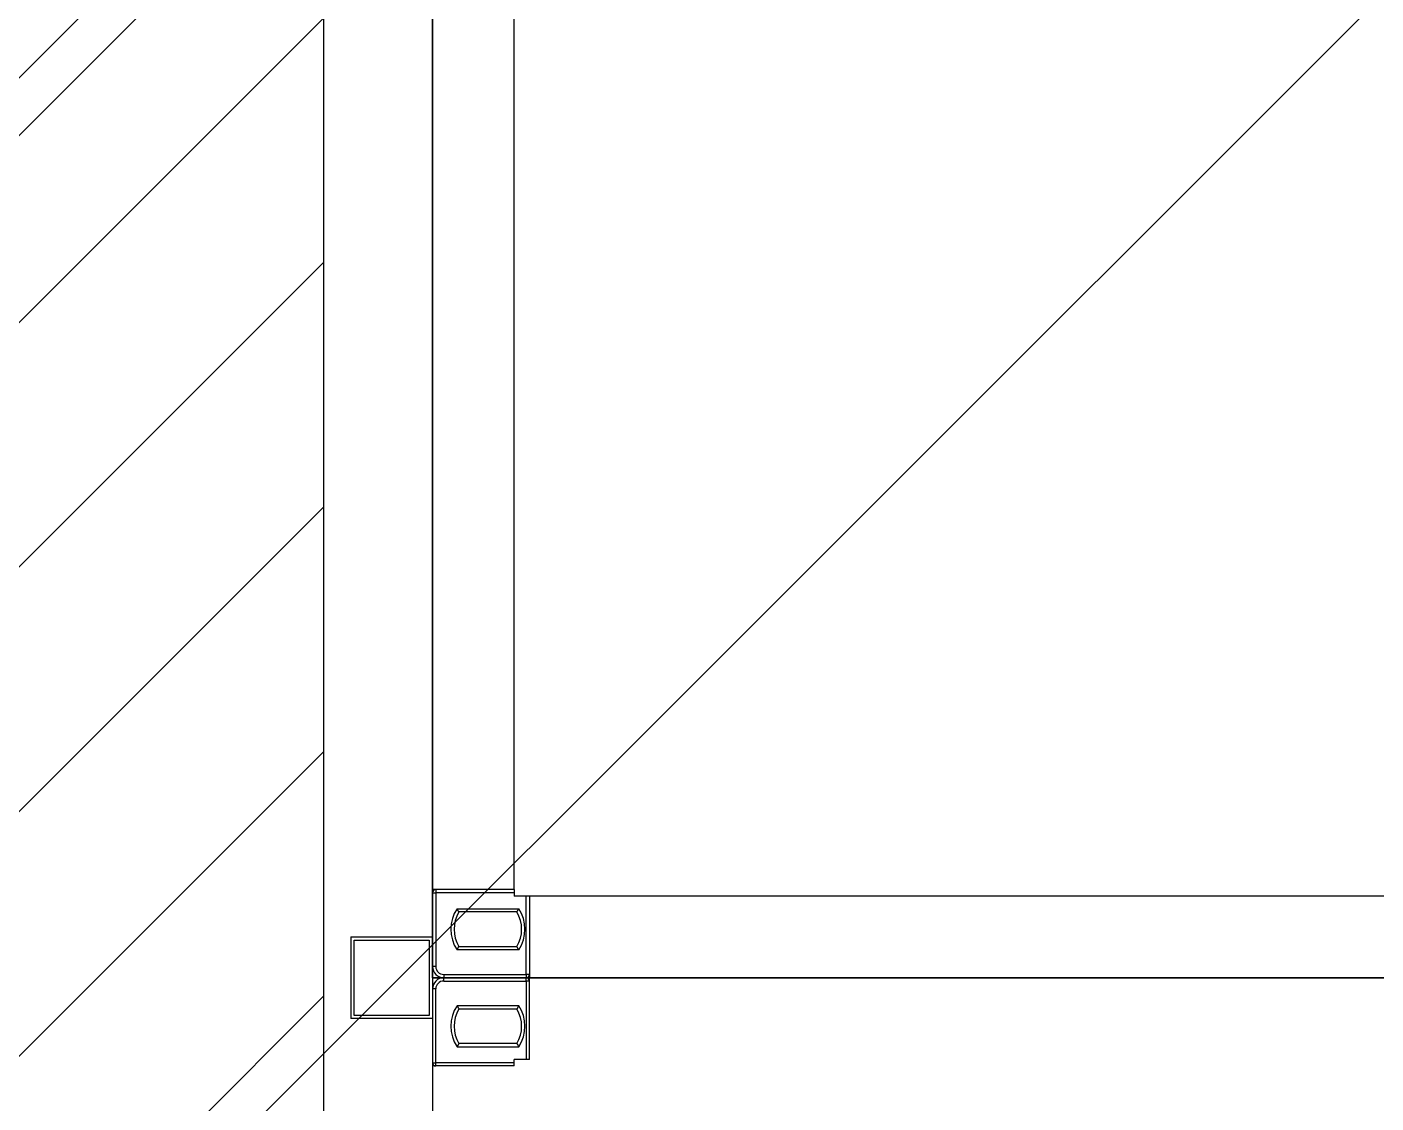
# Model space of a CAD drawing. Header units: millimetres. Extents: x -300 to 383236, y -195106 to -144646.
# Drawn here: x 375686.5 to 375835, y -150011.8 to -149893.2 of the extents above; entities that cross this region are included whole.
import ezdxf

# ---------------------------------------------------------------- set-up
doc = ezdxf.new("R2010")
doc.units = ezdxf.units.MM
doc.header["$LTSCALE"] = 60

# ---------------------------------------------------------------- blocks, each defined once
blk = doc.blocks.new('KEY PLAN_NEW')
h = blk.add_hatch()
h.set_pattern_fill('ANSI31', color=253, scale=2)
h.set_pattern_definition([(45, (-1396.921, -1800.0236), (-4.490128, 4.490128), [])])
edge = h.paths.add_edge_path()
edge.add_line((-2006.862, -1075.944), (-2006.862, -1091.944))
edge.add_line((-2006.862, -1091.944), (-2067.862, -1091.944))
edge.add_line((-2067.862, -1091.944), (-2067.862, -1375.944))
edge.add_line((-2067.862, -1375.944), (-2006.862, -1375.944))
edge.add_line((-2006.862, -1375.944), (-2006.862, -1391.944))
edge.add_line((-2006.862, -1391.944), (-2007.862, -1391.944))
edge.add_line((-2007.862, -1391.944), (-2007.862, -1488.944))
edge.add_line((-2007.862, -1488.944), (-2008.306, -1488.944))
edge.add_arc((-2028.716, -1493.497), 20.912, 12.5777, 76.5787)
edge.add_line((-2023.862, -1473.157), (-2023.862, -1391.944))
edge.add_line((-2023.862, -1391.944), (-2247.862, -1391.944))
edge.add_line((-2247.862, -1391.944), (-2247.862, -1488.944))
edge.add_line((-2247.862, -1488.944), (-2263.862, -1488.944))
edge.add_line((-2263.862, -1488.944), (-2263.862, -1452.184))
edge.add_line((-2263.862, -1452.184), (-2549.862, -1452.184))
edge.add_line((-2549.862, -1452.184), (-2549.862, -1488.944))
edge.add_line((-2549.862, -1488.944), (-2565.862, -1488.944))
edge.add_line((-2565.862, -1488.944), (-2565.862, -1427.944))
edge.add_line((-2565.862, -1427.944), (-2720.862, -1427.944))
edge.add_line((-2720.862, -1427.944), (-2720.862, -1411.944))
edge.add_line((-2720.862, -1411.944), (-2623.862, -1411.944))
edge.add_line((-2623.862, -1411.944), (-2623.862, -1075.944))
edge.add_line((-2623.862, -1075.944), (-2563.862, -1075.944))
edge.add_line((-2563.862, -1075.944), (-2563.862, -1071.944))
edge.add_line((-2563.862, -1071.944), (-2547.862, -1071.944))
edge.add_line((-2547.862, -1071.944), (-2547.862, -1091.944))
edge.add_line((-2547.862, -1091.944), (-2607.862, -1091.944))
edge.add_line((-2607.862, -1091.944), (-2607.862, -1411.944))
edge.add_line((-2607.862, -1411.944), (-2549.862, -1411.944))
edge.add_line((-2549.862, -1411.944), (-2549.862, -1436.184))
edge.add_line((-2549.862, -1436.184), (-2263.862, -1436.184))
edge.add_line((-2263.862, -1436.184), (-2263.862, -1375.944))
edge.add_line((-2263.862, -1375.944), (-2083.862, -1375.944))
edge.add_line((-2083.862, -1375.944), (-2083.862, -1075.944))
edge.add_line((-2083.862, -1075.944), (-2006.862, -1075.944))
at = {"color": 253}
for p, q in [((-2000.862, -1428.704, 46), (-2000.862, -1375.184, 46)), ((-2003.862, -1375.504, 46), (-2003.862, -1488.384, 46)), ((-2007.862, -1391.944, 46), (-2007.862, -1488.944, 46)), ((-2000.862, -1428.704, 46), (-2000.862, -1428.944, 46)), ((-2000.302, -1428.944, 46), (-2000.862, -1428.944, 46)), ((-1887.422, -1428.944, 46), (-2000.302, -1428.944, 46)), ((-2006.862, -1430.444, 46), (-2003.862, -1430.444, 46)), ((-2006.862, -1430.444, 46), (-2006.862, -1433.444, 46)), ((-2006.742, -1433.324, 46), (-2006.742, -1430.564, 46)), ((-2006.742, -1433.324, 46), (-2006.742, -1430.564, 46)), ((-2006.742, -1430.564, 46), (-2003.982, -1430.564, 46)), ((-2003.982, -1430.564, 46), (-2003.982, -1433.324, 46)), ((-2003.862, -1431.944, 46), (-2003.862, -1491.944, 46)), ((-2003.982, -1433.324, 46), (-2006.742, -1433.324, 46)), ((-2003.862, -1433.444, 46), (-2006.862, -1433.444, 46)), ((-2000.862, -1435.184, 46), (-2000.862, -1434.944, 46)), ((-2000.302, -1434.944, 46), (-2000.862, -1434.944, 46))]:
    blk.add_line(p, q, dxfattribs=at)
at = {"color": 253, "linetype": 'Continuous'}
for p, q in [((-2000.862, -1428.704, 46), (-2003.862, -1428.704, 46)), ((-2003.862, -1428.824, 46), (-2003.742, -1428.824, 46)), ((-2003.742, -1428.704, 46), (-2003.742, -1428.824, 46)), ((-2000.862, -1428.824, 46), (-2003.742, -1428.824, 46)), ((-2003.742, -1428.824, 46), (-2003.742, -1431.534, 46)), ((-2000.422, -1431.824, 46), (-2000.422, -1428.944, 46)), ((-2000.302, -1428.944, 46), (-2000.302, -1431.944, 46)), ((-2002.963, -1429.409, 46), (-2000.701, -1429.409, 46)), ((-2000.767, -1429.529, 46), (-2002.897, -1429.529, 46)), ((-2002.897, -1430.799, 46), (-2000.767, -1430.799, 46)), ((-2000.701, -1430.919, 46), (-2002.963, -1430.919, 46)), ((-2003.742, -1431.534, 46), (-2003.862, -1431.534, 46)), ((-2003.742, -1431.823, 46), (-2003.742, -1431.824, 46)), ((-2003.742, -1431.824, 46), (-2003.742, -1431.824, 46)), ((-2003.452, -1431.824, 46), (-2003.452, -1431.944, 46)), ((-2003.452, -1431.824, 46), (-2000.422, -1431.824, 46)), ((-2000.302, -1431.824, 46), (-2000.422, -1431.824, 46)), ((-2000.422, -1431.824, 46), (-2000.422, -1431.944, 46)), ((-2003.742, -1432.064, 46), (-2003.742, -1432.064, 46)), ((-2003.742, -1432.064, 46), (-2003.742, -1432.064, 46)), ((-2003.452, -1432.064, 46), (-2003.452, -1431.944, 46)), ((-2003.452, -1432.064, 46), (-2000.422, -1432.064, 46)), ((-2000.422, -1432.064, 46), (-2000.422, -1431.944, 46)), ((-2000.302, -1432.064, 46), (-2000.422, -1432.064, 46)), ((-2000.422, -1432.064, 46), (-2000.422, -1434.944, 46)), ((-2000.302, -1434.944, 46), (-2000.302, -1431.944, 46)), ((-2003.742, -1432.354, 46), (-2003.862, -1432.354, 46)), ((-2003.742, -1435.064, 46), (-2003.742, -1432.354, 46)), ((-2000.701, -1432.969, 46), (-2002.963, -1432.969, 46)), ((-2002.897, -1433.089, 46), (-2000.767, -1433.089, 46)), ((-2002.963, -1434.479, 46), (-2000.701, -1434.479, 46)), ((-2000.767, -1434.359, 46), (-2002.897, -1434.359, 46)), ((-2003.862, -1435.064, 46), (-2003.742, -1435.064, 46)), ((-2000.862, -1435.184, 46), (-2003.862, -1435.184, 46)), ((-2003.742, -1435.184, 46), (-2003.742, -1435.064, 46)), ((-2000.862, -1435.064, 46), (-2003.742, -1435.064, 46))]:
    blk.add_line(p, q, dxfattribs=at)
at = {"color": 253, "elevation": 46}
for points in [[(-1883.862, -1371.944), (-1883.862, -1431.944), (-2003.862, -1431.944), (-2003.862, -1371.944)], [(-2003.862, -1431.944), (-1703.862, -1431.944)]]:
    blk.add_lwpolyline(points, dxfattribs=at)
at = {"color": 253, "linetype": 'Continuous'}
for centre, radius, start, end in [((-2003.742, -1428.824, 46), 0.12, 90, 180), ((-2001.832, -1430.164, 46), 1.36, 146.2792, 213.7208), ((-2001.832, -1430.164, 46), 1.24, 149.1964, 210.8036), ((-2001.832, -1430.164, 46), 1.24, 329.1964, 30.8036), ((-2001.832, -1430.164, 46), 1.36, 326.2792, 33.7208), ((-2003.452, -1431.534, 46), 0.41, 180, 270), ((-2003.452, -1431.534, 46), 0.29, 180, 270), ((-2000.422, -1431.824, 46), 0.12, 270, 0), ((-2003.452, -1432.354, 46), 0.41, 90, 180), ((-2003.452, -1432.354, 46), 0.29, 90, 180), ((-2000.422, -1432.064, 46), 0.12, 0, 90), ((-2001.832, -1433.724, 46), 1.36, 146.2792, 213.7208), ((-2001.832, -1433.724, 46), 1.24, 149.1964, 210.8036), ((-2001.832, -1433.724, 46), 1.24, 329.1964, 30.8036), ((-2001.832, -1433.724, 46), 1.36, 326.2792, 33.7208), ((-2003.742, -1435.064, 46), 0.12, 180, 270)]:
    blk.add_arc(centre, radius, start, end, dxfattribs=at)
for points, knots in [([(-2002.897, -1429.529, 46), (-2002.897, -1429.528, 46), (-2002.897, -1429.527, 46), (-2002.898, -1429.527, 46), (-2002.899, -1429.526, 46), (-2002.899, -1429.525, 46), (-2002.899, -1429.524, 46), (-2002.899, -1429.524, 46), (-2002.9, -1429.523, 46), (-2002.9, -1429.523, 46), (-2002.901, -1429.521, 46), (-2002.902, -1429.52, 46), (-2002.904, -1429.517, 46), (-2002.905, -1429.515, 46), (-2002.906, -1429.512, 46), (-2002.907, -1429.511, 46), (-2002.908, -1429.509, 46), (-2002.908, -1429.509, 46), (-2002.909, -1429.507, 46), (-2002.909, -1429.507, 46), (-2002.911, -1429.504, 46), (-2002.912, -1429.501, 46), (-2002.915, -1429.496, 46), (-2002.917, -1429.494, 46), (-2002.919, -1429.489, 46), (-2002.92, -1429.488, 46), (-2002.921, -1429.486, 46), (-2002.921, -1429.485, 46), (-2002.922, -1429.483, 46), (-2002.923, -1429.483, 46), (-2002.925, -1429.479, 46), (-2002.927, -1429.476, 46), (-2002.93, -1429.469, 46), (-2002.932, -1429.466, 46), (-2002.936, -1429.459, 46), (-2002.937, -1429.456, 46), (-2002.94, -1429.451, 46), (-2002.94, -1429.45, 46), (-2002.941, -1429.449, 46), (-2002.942, -1429.448, 46), (-2002.943, -1429.445, 46), (-2002.944, -1429.443, 46), (-2002.947, -1429.438, 46), (-2002.949, -1429.434, 46), (-2002.953, -1429.427, 46), (-2002.955, -1429.423, 46), (-2002.958, -1429.418, 46), (-2002.959, -1429.416, 46), (-2002.96, -1429.413, 46), (-2002.961, -1429.412, 46), (-2002.962, -1429.41, 46), (-2002.962, -1429.41, 46), (-2002.963, -1429.409, 46), (-2002.963, -1429.409, 46)], [0, 0, 0, 0, 0.06206, 0.12459, 0.12459, 0.155854, 0.155854, 0.171487, 0.171487, 0.187119, 0.187119, 0.249648, 0.249648, 0.312178, 0.312178, 0.343442, 0.343442, 0.359075, 0.359075, 0.374707, 0.374707, 0.437236, 0.437236, 0.499766, 0.499766, 0.53103, 0.53103, 0.546663, 0.546663, 0.562295, 0.562295, 0.624824, 0.624824, 0.687353, 0.687353, 0.749883, 0.749883, 0.765515, 0.765515, 0.781147, 0.781147, 0.812412, 0.812412, 0.874941, 0.874941, 0.937471, 0.937471, 0.968735, 0.968735, 0.984368, 0.992184, 0.992184, 1, 1, 1, 1]), ([(-2000.767, -1429.529, 46), (-2000.767, -1429.528, 46), (-2000.766, -1429.527, 46), (-2000.766, -1429.527, 46), (-2000.765, -1429.526, 46), (-2000.765, -1429.525, 46), (-2000.764, -1429.524, 46), (-2000.764, -1429.524, 46), (-2000.764, -1429.523, 46), (-2000.764, -1429.523, 46), (-2000.763, -1429.521, 46), (-2000.762, -1429.52, 46), (-2000.76, -1429.517, 46), (-2000.759, -1429.515, 46), (-2000.757, -1429.512, 46), (-2000.757, -1429.511, 46), (-2000.756, -1429.509, 46), (-2000.755, -1429.509, 46), (-2000.755, -1429.507, 46), (-2000.754, -1429.507, 46), (-2000.753, -1429.504, 46), (-2000.751, -1429.501, 46), (-2000.748, -1429.496, 46), (-2000.747, -1429.494, 46), (-2000.745, -1429.489, 46), (-2000.744, -1429.488, 46), (-2000.743, -1429.486, 46), (-2000.742, -1429.485, 46), (-2000.741, -1429.483, 46), (-2000.741, -1429.483, 46), (-2000.739, -1429.479, 46), (-2000.737, -1429.476, 46), (-2000.733, -1429.469, 46), (-2000.732, -1429.466, 46), (-2000.728, -1429.459, 46), (-2000.726, -1429.456, 46), (-2000.724, -1429.451, 46), (-2000.723, -1429.45, 46), (-2000.722, -1429.449, 46), (-2000.722, -1429.448, 46), (-2000.72, -1429.445, 46), (-2000.719, -1429.443, 46), (-2000.716, -1429.438, 46), (-2000.714, -1429.434, 46), (-2000.711, -1429.427, 46), (-2000.709, -1429.423, 46), (-2000.706, -1429.418, 46), (-2000.705, -1429.416, 46), (-2000.703, -1429.413, 46), (-2000.702, -1429.412, 46), (-2000.702, -1429.41, 46), (-2000.701, -1429.41, 46), (-2000.701, -1429.409, 46), (-2000.701, -1429.409, 46)], [0, 0, 0, 0, 0.06206, 0.12459, 0.12459, 0.155854, 0.155854, 0.171487, 0.171487, 0.187119, 0.187119, 0.249648, 0.249648, 0.312178, 0.312178, 0.343442, 0.343442, 0.359075, 0.359075, 0.374707, 0.374707, 0.437236, 0.437236, 0.499766, 0.499766, 0.53103, 0.53103, 0.546663, 0.546663, 0.562295, 0.562295, 0.624824, 0.624824, 0.687353, 0.687353, 0.749883, 0.749883, 0.765515, 0.765515, 0.781147, 0.781147, 0.812412, 0.812412, 0.874941, 0.874941, 0.937471, 0.937471, 0.968735, 0.968735, 0.984368, 0.992184, 0.992184, 1, 1, 1, 1]), ([(-2002.963, -1430.919, 46), (-2002.963, -1430.918, 46), (-2002.962, -1430.918, 46), (-2002.962, -1430.917, 46), (-2002.961, -1430.915, 46), (-2002.96, -1430.914, 46), (-2002.959, -1430.911, 46), (-2002.958, -1430.909, 46), (-2002.955, -1430.904, 46), (-2002.953, -1430.9, 46), (-2002.949, -1430.893, 46), (-2002.947, -1430.889, 46), (-2002.944, -1430.884, 46), (-2002.943, -1430.882, 46), (-2002.942, -1430.879, 46), (-2002.941, -1430.879, 46), (-2002.94, -1430.877, 46), (-2002.94, -1430.876, 46), (-2002.937, -1430.871, 46), (-2002.936, -1430.868, 46), (-2002.932, -1430.861, 46), (-2002.93, -1430.858, 46), (-2002.927, -1430.852, 46), (-2002.925, -1430.848, 46), (-2002.923, -1430.845, 46), (-2002.922, -1430.844, 46), (-2002.921, -1430.842, 46), (-2002.921, -1430.842, 46), (-2002.92, -1430.839, 46), (-2002.919, -1430.838, 46), (-2002.917, -1430.834, 46), (-2002.915, -1430.831, 46), (-2002.912, -1430.826, 46), (-2002.911, -1430.823, 46), (-2002.909, -1430.82, 46), (-2002.909, -1430.82, 46), (-2002.908, -1430.819, 46), (-2002.908, -1430.818, 46), (-2002.907, -1430.816, 46), (-2002.906, -1430.815, 46), (-2002.905, -1430.812, 46), (-2002.904, -1430.811, 46), (-2002.902, -1430.807, 46), (-2002.901, -1430.806, 46), (-2002.9, -1430.804, 46), (-2002.9, -1430.804, 46), (-2002.899, -1430.803, 46), (-2002.899, -1430.803, 46), (-2002.899, -1430.802, 46), (-2002.899, -1430.802, 46), (-2002.898, -1430.8, 46), (-2002.897, -1430.8, 46), (-2002.897, -1430.799, 46), (-2002.897, -1430.799, 46)], [0, 0, 0, 0, 0.00782, 0.00782, 0.015639, 0.031279, 0.031279, 0.062557, 0.062557, 0.125114, 0.125114, 0.187671, 0.187671, 0.21895, 0.21895, 0.234589, 0.234589, 0.250228, 0.250228, 0.312785, 0.312785, 0.375342, 0.375342, 0.437899, 0.437899, 0.453538, 0.453538, 0.469178, 0.469178, 0.500456, 0.500456, 0.563013, 0.563013, 0.62557, 0.62557, 0.641209, 0.641209, 0.656849, 0.656849, 0.688127, 0.688127, 0.750684, 0.750684, 0.813241, 0.813241, 0.828881, 0.828881, 0.84452, 0.84452, 0.875798, 0.875798, 0.938355, 1, 1, 1, 1]), ([(-2000.701, -1430.919, 46), (-2000.701, -1430.918, 46), (-2000.701, -1430.918, 46), (-2000.702, -1430.917, 46), (-2000.702, -1430.915, 46), (-2000.703, -1430.914, 46), (-2000.705, -1430.911, 46), (-2000.706, -1430.909, 46), (-2000.709, -1430.904, 46), (-2000.711, -1430.9, 46), (-2000.714, -1430.893, 46), (-2000.716, -1430.889, 46), (-2000.719, -1430.884, 46), (-2000.72, -1430.882, 46), (-2000.722, -1430.879, 46), (-2000.722, -1430.879, 46), (-2000.723, -1430.877, 46), (-2000.724, -1430.876, 46), (-2000.726, -1430.871, 46), (-2000.728, -1430.868, 46), (-2000.732, -1430.861, 46), (-2000.733, -1430.858, 46), (-2000.737, -1430.852, 46), (-2000.739, -1430.848, 46), (-2000.741, -1430.845, 46), (-2000.741, -1430.844, 46), (-2000.742, -1430.842, 46), (-2000.743, -1430.842, 46), (-2000.744, -1430.839, 46), (-2000.745, -1430.838, 46), (-2000.747, -1430.834, 46), (-2000.748, -1430.831, 46), (-2000.751, -1430.826, 46), (-2000.753, -1430.823, 46), (-2000.754, -1430.82, 46), (-2000.755, -1430.82, 46), (-2000.755, -1430.819, 46), (-2000.756, -1430.818, 46), (-2000.757, -1430.816, 46), (-2000.757, -1430.815, 46), (-2000.759, -1430.812, 46), (-2000.76, -1430.811, 46), (-2000.762, -1430.807, 46), (-2000.763, -1430.806, 46), (-2000.764, -1430.804, 46), (-2000.764, -1430.804, 46), (-2000.764, -1430.803, 46), (-2000.764, -1430.803, 46), (-2000.765, -1430.802, 46), (-2000.765, -1430.802, 46), (-2000.766, -1430.8, 46), (-2000.766, -1430.8, 46), (-2000.767, -1430.799, 46), (-2000.767, -1430.799, 46)], [0, 0, 0, 0, 0.00782, 0.00782, 0.015639, 0.031279, 0.031279, 0.062557, 0.062557, 0.125114, 0.125114, 0.187671, 0.187671, 0.21895, 0.21895, 0.234589, 0.234589, 0.250228, 0.250228, 0.312785, 0.312785, 0.375342, 0.375342, 0.437899, 0.437899, 0.453538, 0.453538, 0.469178, 0.469178, 0.500456, 0.500456, 0.563013, 0.563013, 0.62557, 0.62557, 0.641209, 0.641209, 0.656849, 0.656849, 0.688127, 0.688127, 0.750684, 0.750684, 0.813241, 0.813241, 0.828881, 0.828881, 0.84452, 0.84452, 0.875798, 0.875798, 0.938355, 1, 1, 1, 1]), ([(-2002.963, -1432.969, 46), (-2002.963, -1432.969, 46), (-2002.962, -1432.97, 46), (-2002.962, -1432.97, 46), (-2002.961, -1432.972, 46), (-2002.96, -1432.973, 46), (-2002.959, -1432.976, 46), (-2002.958, -1432.978, 46), (-2002.955, -1432.983, 46), (-2002.953, -1432.987, 46), (-2002.949, -1432.994, 46), (-2002.947, -1432.998, 46), (-2002.944, -1433.003, 46), (-2002.943, -1433.005, 46), (-2002.942, -1433.008, 46), (-2002.941, -1433.009, 46), (-2002.94, -1433.01, 46), (-2002.94, -1433.011, 46), (-2002.937, -1433.016, 46), (-2002.936, -1433.019, 46), (-2002.932, -1433.026, 46), (-2002.93, -1433.029, 46), (-2002.927, -1433.036, 46), (-2002.925, -1433.039, 46), (-2002.923, -1433.043, 46), (-2002.922, -1433.043, 46), (-2002.921, -1433.045, 46), (-2002.921, -1433.046, 46), (-2002.92, -1433.048, 46), (-2002.919, -1433.049, 46), (-2002.917, -1433.054, 46), (-2002.915, -1433.056, 46), (-2002.912, -1433.061, 46), (-2002.911, -1433.064, 46), (-2002.909, -1433.067, 46), (-2002.909, -1433.067, 46), (-2002.908, -1433.069, 46), (-2002.908, -1433.069, 46), (-2002.907, -1433.071, 46), (-2002.906, -1433.072, 46), (-2002.905, -1433.075, 46), (-2002.904, -1433.077, 46), (-2002.902, -1433.08, 46), (-2002.901, -1433.081, 46), (-2002.9, -1433.083, 46), (-2002.9, -1433.083, 46), (-2002.899, -1433.084, 46), (-2002.899, -1433.084, 46), (-2002.899, -1433.085, 46), (-2002.899, -1433.086, 46), (-2002.898, -1433.087, 46), (-2002.897, -1433.087, 46), (-2002.897, -1433.088, 46), (-2002.897, -1433.089, 46)], [0, 0, 0, 0, 0.00782, 0.00782, 0.015639, 0.031279, 0.031279, 0.062557, 0.062557, 0.125114, 0.125114, 0.187671, 0.187671, 0.21895, 0.21895, 0.234589, 0.234589, 0.250228, 0.250228, 0.312785, 0.312785, 0.375342, 0.375342, 0.437899, 0.437899, 0.453538, 0.453538, 0.469178, 0.469178, 0.500456, 0.500456, 0.563013, 0.563013, 0.62557, 0.62557, 0.641209, 0.641209, 0.656849, 0.656849, 0.688127, 0.688127, 0.750684, 0.750684, 0.813241, 0.813241, 0.828881, 0.828881, 0.84452, 0.84452, 0.875798, 0.875798, 0.938355, 1, 1, 1, 1]), ([(-2000.701, -1432.969, 46), (-2000.701, -1432.969, 46), (-2000.701, -1432.97, 46), (-2000.702, -1432.97, 46), (-2000.702, -1432.972, 46), (-2000.703, -1432.973, 46), (-2000.705, -1432.976, 46), (-2000.706, -1432.978, 46), (-2000.709, -1432.983, 46), (-2000.711, -1432.987, 46), (-2000.714, -1432.994, 46), (-2000.716, -1432.998, 46), (-2000.719, -1433.003, 46), (-2000.72, -1433.005, 46), (-2000.722, -1433.008, 46), (-2000.722, -1433.009, 46), (-2000.723, -1433.01, 46), (-2000.724, -1433.011, 46), (-2000.726, -1433.016, 46), (-2000.728, -1433.019, 46), (-2000.732, -1433.026, 46), (-2000.733, -1433.029, 46), (-2000.737, -1433.036, 46), (-2000.739, -1433.039, 46), (-2000.741, -1433.043, 46), (-2000.741, -1433.043, 46), (-2000.742, -1433.045, 46), (-2000.743, -1433.046, 46), (-2000.744, -1433.048, 46), (-2000.745, -1433.049, 46), (-2000.747, -1433.054, 46), (-2000.748, -1433.056, 46), (-2000.751, -1433.061, 46), (-2000.753, -1433.064, 46), (-2000.754, -1433.067, 46), (-2000.755, -1433.067, 46), (-2000.755, -1433.069, 46), (-2000.756, -1433.069, 46), (-2000.757, -1433.071, 46), (-2000.757, -1433.072, 46), (-2000.759, -1433.075, 46), (-2000.76, -1433.077, 46), (-2000.762, -1433.08, 46), (-2000.763, -1433.081, 46), (-2000.764, -1433.083, 46), (-2000.764, -1433.083, 46), (-2000.764, -1433.084, 46), (-2000.764, -1433.084, 46), (-2000.765, -1433.085, 46), (-2000.765, -1433.086, 46), (-2000.766, -1433.087, 46), (-2000.766, -1433.087, 46), (-2000.767, -1433.088, 46), (-2000.767, -1433.089, 46)], [0, 0, 0, 0, 0.00782, 0.00782, 0.015639, 0.031279, 0.031279, 0.062557, 0.062557, 0.125114, 0.125114, 0.187671, 0.187671, 0.21895, 0.21895, 0.234589, 0.234589, 0.250228, 0.250228, 0.312785, 0.312785, 0.375342, 0.375342, 0.437899, 0.437899, 0.453538, 0.453538, 0.469178, 0.469178, 0.500456, 0.500456, 0.563013, 0.563013, 0.62557, 0.62557, 0.641209, 0.641209, 0.656849, 0.656849, 0.688127, 0.688127, 0.750684, 0.750684, 0.813241, 0.813241, 0.828881, 0.828881, 0.84452, 0.84452, 0.875798, 0.875798, 0.938355, 1, 1, 1, 1]), ([(-2002.897, -1434.359, 46), (-2002.897, -1434.359, 46), (-2002.897, -1434.36, 46), (-2002.898, -1434.36, 46), (-2002.899, -1434.362, 46), (-2002.899, -1434.362, 46), (-2002.899, -1434.363, 46), (-2002.899, -1434.363, 46), (-2002.9, -1434.364, 46), (-2002.9, -1434.364, 46), (-2002.901, -1434.366, 46), (-2002.902, -1434.367, 46), (-2002.904, -1434.371, 46), (-2002.905, -1434.372, 46), (-2002.906, -1434.375, 46), (-2002.907, -1434.376, 46), (-2002.908, -1434.378, 46), (-2002.908, -1434.379, 46), (-2002.909, -1434.38, 46), (-2002.909, -1434.38, 46), (-2002.911, -1434.383, 46), (-2002.912, -1434.386, 46), (-2002.915, -1434.391, 46), (-2002.917, -1434.394, 46), (-2002.919, -1434.398, 46), (-2002.92, -1434.399, 46), (-2002.921, -1434.402, 46), (-2002.921, -1434.402, 46), (-2002.922, -1434.404, 46), (-2002.923, -1434.405, 46), (-2002.925, -1434.408, 46), (-2002.927, -1434.412, 46), (-2002.93, -1434.418, 46), (-2002.932, -1434.421, 46), (-2002.936, -1434.428, 46), (-2002.937, -1434.431, 46), (-2002.94, -1434.436, 46), (-2002.94, -1434.437, 46), (-2002.941, -1434.439, 46), (-2002.942, -1434.439, 46), (-2002.943, -1434.442, 46), (-2002.944, -1434.444, 46), (-2002.947, -1434.449, 46), (-2002.949, -1434.453, 46), (-2002.953, -1434.46, 46), (-2002.955, -1434.464, 46), (-2002.958, -1434.469, 46), (-2002.959, -1434.471, 46), (-2002.96, -1434.474, 46), (-2002.961, -1434.475, 46), (-2002.962, -1434.477, 46), (-2002.962, -1434.478, 46), (-2002.963, -1434.478, 46), (-2002.963, -1434.479, 46)], [0, 0, 0, 0, 0.06206, 0.12459, 0.12459, 0.155854, 0.155854, 0.171487, 0.171487, 0.187119, 0.187119, 0.249648, 0.249648, 0.312178, 0.312178, 0.343442, 0.343442, 0.359075, 0.359075, 0.374707, 0.374707, 0.437236, 0.437236, 0.499766, 0.499766, 0.53103, 0.53103, 0.546663, 0.546663, 0.562295, 0.562295, 0.624824, 0.624824, 0.687353, 0.687353, 0.749883, 0.749883, 0.765515, 0.765515, 0.781147, 0.781147, 0.812412, 0.812412, 0.874941, 0.874941, 0.937471, 0.937471, 0.968735, 0.968735, 0.984368, 0.992184, 0.992184, 1, 1, 1, 1]), ([(-2000.767, -1434.359, 46), (-2000.767, -1434.359, 46), (-2000.766, -1434.36, 46), (-2000.766, -1434.36, 46), (-2000.765, -1434.362, 46), (-2000.765, -1434.362, 46), (-2000.764, -1434.363, 46), (-2000.764, -1434.363, 46), (-2000.764, -1434.364, 46), (-2000.764, -1434.364, 46), (-2000.763, -1434.366, 46), (-2000.762, -1434.367, 46), (-2000.76, -1434.371, 46), (-2000.759, -1434.372, 46), (-2000.757, -1434.375, 46), (-2000.757, -1434.376, 46), (-2000.756, -1434.378, 46), (-2000.755, -1434.379, 46), (-2000.755, -1434.38, 46), (-2000.754, -1434.38, 46), (-2000.753, -1434.383, 46), (-2000.751, -1434.386, 46), (-2000.748, -1434.391, 46), (-2000.747, -1434.394, 46), (-2000.745, -1434.398, 46), (-2000.744, -1434.399, 46), (-2000.743, -1434.402, 46), (-2000.742, -1434.402, 46), (-2000.741, -1434.404, 46), (-2000.741, -1434.405, 46), (-2000.739, -1434.408, 46), (-2000.737, -1434.412, 46), (-2000.733, -1434.418, 46), (-2000.732, -1434.421, 46), (-2000.728, -1434.428, 46), (-2000.726, -1434.431, 46), (-2000.724, -1434.436, 46), (-2000.723, -1434.437, 46), (-2000.722, -1434.439, 46), (-2000.722, -1434.439, 46), (-2000.72, -1434.442, 46), (-2000.719, -1434.444, 46), (-2000.716, -1434.449, 46), (-2000.714, -1434.453, 46), (-2000.711, -1434.46, 46), (-2000.709, -1434.464, 46), (-2000.706, -1434.469, 46), (-2000.705, -1434.471, 46), (-2000.703, -1434.474, 46), (-2000.702, -1434.475, 46), (-2000.702, -1434.477, 46), (-2000.701, -1434.478, 46), (-2000.701, -1434.478, 46), (-2000.701, -1434.479, 46)], [0, 0, 0, 0, 0.06206, 0.12459, 0.12459, 0.155854, 0.155854, 0.171487, 0.171487, 0.187119, 0.187119, 0.249648, 0.249648, 0.312178, 0.312178, 0.343442, 0.343442, 0.359075, 0.359075, 0.374707, 0.374707, 0.437236, 0.437236, 0.499766, 0.499766, 0.53103, 0.53103, 0.546663, 0.546663, 0.562295, 0.562295, 0.624824, 0.624824, 0.687353, 0.687353, 0.749883, 0.749883, 0.765515, 0.765515, 0.781147, 0.781147, 0.812412, 0.812412, 0.874941, 0.874941, 0.937471, 0.937471, 0.968735, 0.968735, 0.984368, 0.992184, 0.992184, 1, 1, 1, 1])]:
    blk.add_open_spline(points, degree=3, knots=knots, dxfattribs=at)

msp = doc.modelspace()

# ---------------------------------------------------------------- hatches: boundary and pattern name
h = msp.add_hatch()
h.set_pattern_fill('ANSI31', color=3, scale=30)
h.set_pattern_definition([(45, (370071.35, -304771.26), (-67.35192, 67.35192), [])])
h.paths.add_polyline_path([(376837.6, -151163.33), (373336.09, -151163.33), (373336.09, -148265.62), (376837.6, -148265.62)])

# ---------------------------------------------------------------- block references
at = {"xscale": 3, "yscale": 3, "zscale": 3}
msp.add_blockref('KEY PLAN_NEW', (381742.71, -145702.13), dxfattribs=at)

doc.saveas('drawing.dxf')
